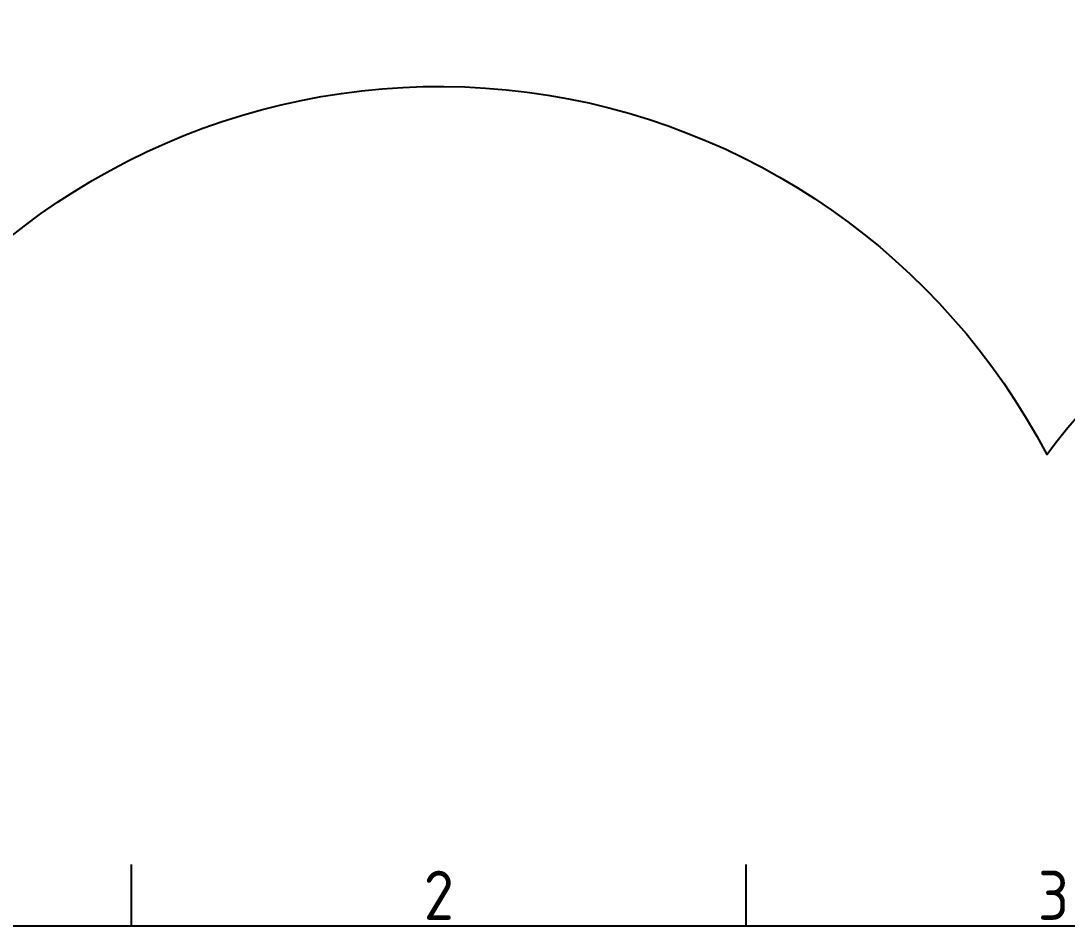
# Model space of a CAD drawing. Extents: x -48968009 to 2588125, y -43922717 to 2.
# Drawn here: x 2437845 to 2443692, y -617743 to -612687 of the extents above; entities that cross this region are included whole.
import ezdxf
from ezdxf.enums import TextEntityAlignment as Align

# ---------------------------------------------------------------- set-up
doc = ezdxf.new("R2010")
doc.units = 0
doc.header["$LTSCALE"] = 1000
doc.header["$MEASUREMENT"] = 0
for name, color, linetype in [('FRAME050', 6, 'CONTINUOUS'), ('FRAME070', 5, 'CONTINUOUS'), ('电气', 4, 'CONTINUOUS')]:
    doc.layers.add(name, color=color, linetype=linetype)
doc.styles.add('ISOCP', font='isocp.shx')

msp = doc.modelspace()

# ---------------------------------------------------------------- linework, layer by layer
at = {"layer": 'FRAME050'}
for p, q in [((2438463.4, -617743.2), (2438463.4, -617399.7)), ((2441898.6, -617743.2), (2441898.6, -617399.7))]:
    msp.add_line(p, q, dxfattribs=at)
at = {"layer": 'FRAME070'}
msp.add_line((2462510.2, -617743.2), (2435028.1, -617743.2), dxfattribs=at)
at = {"layer": '电气', "color": 1}
msp.add_lwpolyline([(2432213.3, -613779.5, -0.520567), (2437349.2, -614302.2, -0.520567), (2437349.2, -614302.2, -0.520567), (2443578.8, -615109.8, -0.520567), (2443578.8, -615109.8, -0.520567), (2448714.9, -615204.8, -0.520567), (2448714.9, -615204.8, -0.520567), (2454088.5, -614729.7, -0.520567), (2454088.5, -614729.7, -0.520567), (2459224.6, -613827, -0.520567)], format="xyb", dxfattribs=at)

# ---------------------------------------------------------------- texts
at = {"layer": 'FRAME050', "style": 'ISOCP'}
for s, p in [('2', (2440181, -617571.5)), ('3', (2443616.3, -617571.5))]:
    msp.add_text(s, height=274.8, dxfattribs=at).set_placement(p, align=Align.MIDDLE)

doc.saveas('drawing.dxf')
